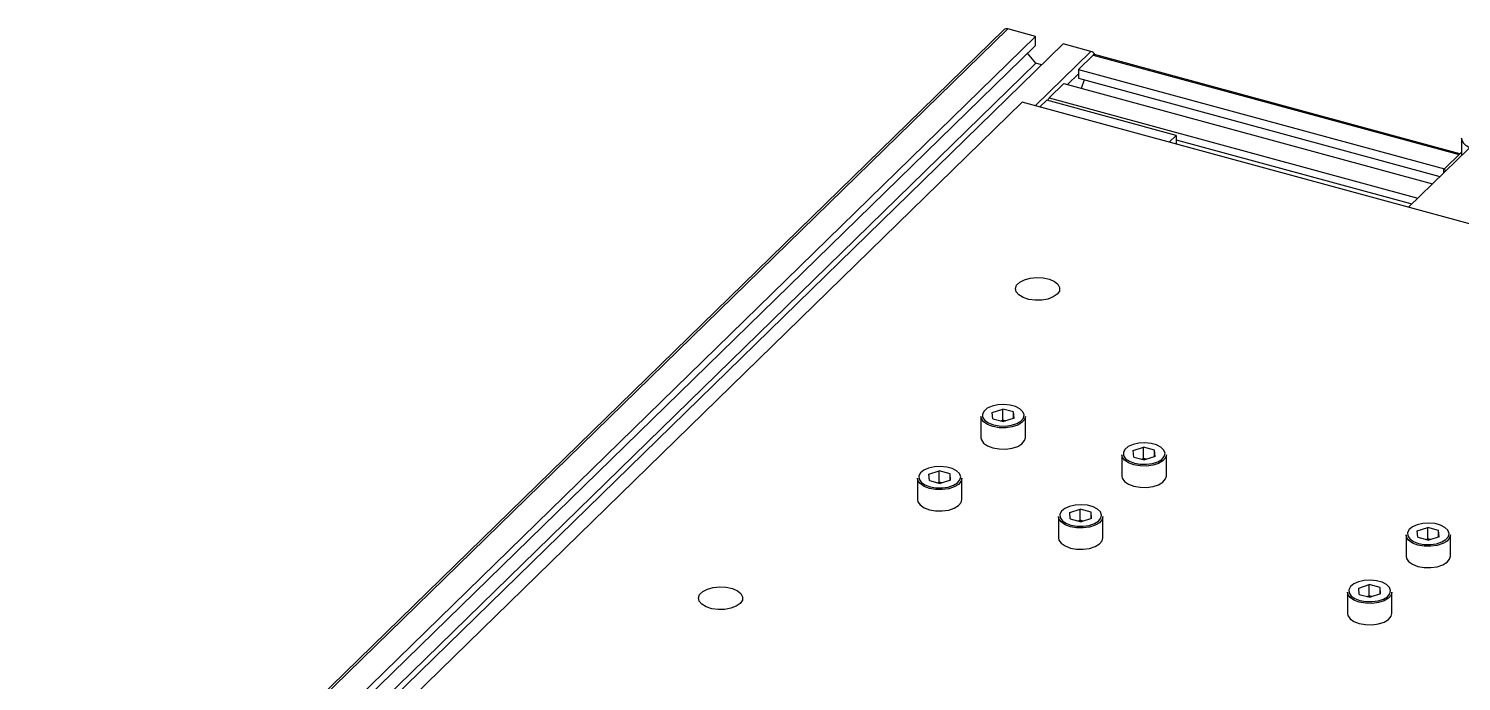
# Model space of a CAD drawing. Header units: millimetres. Extents: x -190 to 12889, y -227 to 3957.
# Drawn here: x 1309.5 to 1528.9, y 2817.6 to 2917.6 of the extents above; entities that cross this region are included whole.
import ezdxf

# ---------------------------------------------------------------- set-up
doc = ezdxf.new("R2010")
doc.units = ezdxf.units.MM
doc.header["$LTSCALE"] = 0.7
doc.layers.get('0').update_dxf_attribs({"color": 255})
doc.layers.add('DIM', color=94, linetype='Continuous', lineweight=25)

# ---------------------------------------------------------------- blocks, each defined once
blk = doc.blocks.new('X')
at = {"color": 133, "linetype": 'Continuous', "lineweight": 25}
for p, q in [((1280.88, 2844.61), (1094.2, 2662.41)), ((1281.58, 2844.75), (1094.9, 2662.55)), ((1286.88, 2843.31), (1281.58, 2844.75)), ((1286.88, 2843.31), (1100.21, 2661.1)), ((1286.88, 2841.59), (1100.21, 2659.39)), ((1292.19, 2841.87), (1105.51, 2659.66)), ((1286.88, 2841.59), (1286.88, 2843.31)), ((1297.5, 2840.42), (1292.19, 2841.87)), ((1286.94, 2838.15), (1100.26, 2655.95)), ((1286.94, 2838.15), (1285.36, 2840.11)), ((1297.5, 2840.42), (1286.85, 2830.03)), ((1288.07, 2837.84), (1286.94, 2838.15)), ((1297.92, 2839.73), (1295.12, 2836.99)), ((1295.12, 2836.14), (1293, 2834.07)), ((1295.12, 2836.99), (1295.12, 2835.28)), ((1292.32, 2834.26), (1289.52, 2831.53)), ((1296.21, 2834.98), (1295.63, 2833.36)), ((1289.05, 2831.07), (1287.73, 2829.79))]:
    blk.add_line(p, q, dxfattribs=at)
at = {"color": 133, "linetype": 'Continuous', "lineweight": 25, "ltscale": 2}
for p, q in [((1297.92, 2839.73), (1367.96, 2820.69)), ((1368.11, 2820.83), (1298.18, 2839.84)), ((1295.12, 2836.99), (1365.16, 2817.96)), ((1295.12, 2835.28), (1364.31, 2816.48)), ((1292.32, 2834.26), (1362.88, 2815.08)), ((1289.52, 2831.53), (1360.08, 2812.35))]:
    blk.add_line(p, q, dxfattribs=at)
at = {"color": 5, "linetype": 'Continuous', "lineweight": 25}
blk.add_line((1284.34, 2830.71), (1167.67, 2716.83), dxfattribs=at)
at = {"color": 5, "linetype": 'Continuous', "lineweight": 25, "ltscale": 2}
blk.add_line((1576.2, 2751.39), (1284.34, 2830.71), dxfattribs=at)
at = {"color": 6, "linetype": 'Continuous', "lineweight": 25}
for p, q in [((1313.81, 2824.34), (1289.05, 2831.07)), ((1312.5, 2823.06), (1313.81, 2824.34)), ((1313.81, 2824.34), (1313.81, 2822.7))]:
    blk.add_line(p, q, dxfattribs=at)
at = {"color": 3, "linetype": 'Continuous', "lineweight": 25, "ltscale": 2}
for p, q in [((1379.34, 2831.15), (1358.3, 2810.61)), ((1368.4, 2823.82), (1368.4, 2820.47)), ((1357.81, 2747.86), (1357.81, 2743.78)), ((1359.97, 2748.64), (1361.97, 2749.28)), ((1360.06, 2747.42), (1359.97, 2748.64)), ((1364.05, 2748.72), (1361.97, 2749.28)), ((1361.97, 2747.14), (1361.97, 2749.28)), ((1364.14, 2747.5), (1362.15, 2746.86)), ((1364.14, 2747.5), (1364.05, 2748.72)), ((1364.05, 2747.47), (1364.05, 2748.72)), ((1366.31, 2743.78), (1366.31, 2747.86)), ((1360.06, 2747.42), (1362.15, 2746.86)), ((1361.57, 2747.01), (1361.97, 2747.14)), ((1362.54, 2746.98), (1361.97, 2747.14)), ((1348.77, 2737.7), (1350.77, 2738.35)), ((1348.86, 2736.49), (1348.77, 2737.7)), ((1352.85, 2737.78), (1350.77, 2738.35)), ((1350.77, 2736.21), (1350.77, 2738.35)), ((1352.94, 2736.57), (1350.94, 2735.92)), ((1352.94, 2736.57), (1352.85, 2737.78)), ((1352.85, 2736.54), (1352.85, 2737.78)), ((1355.1, 2732.85), (1355.1, 2736.92)), ((1348.86, 2736.49), (1350.94, 2735.92)), ((1350.37, 2736.08), (1350.77, 2736.21)), ((1351.34, 2736.05), (1350.77, 2736.21))]:
    blk.add_line(p, q, dxfattribs=at)
at = {"color": 8, "linetype": 'Continuous', "lineweight": 25, "ltscale": 2}
blk.add_line((1313.81, 2823.49), (1358.93, 2811.22), dxfattribs=at)
at = {"color": 7, "linetype": 'Continuous', "lineweight": 25, "ltscale": 2}
for p, q in [((1368.4, 2821.12), (1364.96, 2817.76)), ((1364.96, 2817.76), (1364.96, 2817.11)), ((1365.48, 2817.62), (1364.96, 2817.76)), ((1346.6, 2736.92), (1346.6, 2732.85))]:
    blk.add_line(p, q, dxfattribs=at)
at = {"color": 3, "linetype": 'Continuous', "lineweight": 25}
for p, q in [((1276.46, 2770.55), (1276.46, 2766.47)), ((1278.63, 2771.33), (1280.62, 2771.97)), ((1278.72, 2770.11), (1278.63, 2771.33)), ((1278.72, 2770.11), (1280.8, 2769.55)), ((1280.23, 2769.7), (1280.62, 2769.83)), ((1282.71, 2771.41), (1280.62, 2771.97)), ((1280.62, 2769.83), (1280.62, 2771.97)), ((1281.2, 2769.67), (1280.62, 2769.83)), ((1282.8, 2770.19), (1280.8, 2769.55)), ((1282.8, 2770.19), (1282.71, 2771.41)), ((1282.71, 2770.16), (1282.71, 2771.41)), ((1284.96, 2766.47), (1284.96, 2770.55)), ((1305.6, 2764), (1307.6, 2764.64)), ((1305.69, 2762.78), (1305.6, 2764)), ((1309.68, 2764.08), (1307.6, 2764.64)), ((1307.6, 2762.5), (1307.6, 2764.64)), ((1309.77, 2762.86), (1309.68, 2764.08)), ((1309.68, 2762.83), (1309.68, 2764.08)), ((1303.44, 2763.21), (1303.44, 2759.14)), ((1305.69, 2762.78), (1307.78, 2762.21)), ((1307.2, 2762.37), (1307.6, 2762.5)), ((1308.17, 2762.34), (1307.6, 2762.5)), ((1309.77, 2762.86), (1307.78, 2762.21)), ((1311.94, 2759.14), (1311.94, 2763.21)), ((1264.33, 2758.7), (1264.33, 2754.63)), ((1266.49, 2759.48), (1268.49, 2760.13)), ((1266.58, 2758.27), (1266.49, 2759.48)), ((1270.58, 2759.56), (1268.49, 2760.13)), ((1268.49, 2757.99), (1268.49, 2760.13)), ((1270.66, 2758.35), (1270.58, 2759.56)), ((1270.58, 2758.32), (1270.58, 2759.56)), ((1272.83, 2754.63), (1272.83, 2758.7)), ((1266.58, 2758.27), (1268.67, 2757.7)), ((1268.09, 2757.86), (1268.49, 2757.99)), ((1269.06, 2757.83), (1268.49, 2757.99)), ((1270.66, 2758.35), (1268.67, 2757.7)), ((1291.3, 2751.37), (1291.3, 2747.3)), ((1293.47, 2752.15), (1295.46, 2752.8)), ((1293.56, 2750.94), (1293.47, 2752.15)), ((1293.56, 2750.94), (1295.64, 2750.37)), ((1295.07, 2750.53), (1295.46, 2750.66)), ((1297.55, 2752.23), (1295.46, 2752.8)), ((1295.46, 2750.66), (1295.46, 2752.8)), ((1296.04, 2750.5), (1295.46, 2750.66)), ((1297.64, 2751.02), (1295.64, 2750.37)), ((1297.64, 2751.02), (1297.55, 2752.23)), ((1297.55, 2750.99), (1297.55, 2752.23)), ((1299.8, 2747.3), (1299.8, 2751.37))]:
    blk.add_line(p, q, dxfattribs=at)
at = {"color": 5, "linetype": 'Continuous', "lineweight": 25, "flags": 128}
for points in [[(1291.05, 2793.95), (1290.3, 2793.42), (1289.28, 2793.03), (1288.09, 2792.82), (1286.82, 2792.79), (1285.6, 2792.96), (1284.52, 2793.31), (1283.7, 2793.8), (1283.19, 2794.4), (1283.05, 2795.05), (1283.28, 2795.69), (1283.87, 2796.27), (1284.77, 2796.73), (1285.89, 2797.03), (1287.13, 2797.15), (1288.39, 2797.08), (1289.55, 2796.82), (1290.51, 2796.4), (1291.19, 2795.84), (1291.52, 2795.21), (1291.47, 2794.56), (1291.05, 2793.95)], [(1230.38, 2734.73), (1229.63, 2734.2), (1228.61, 2733.82), (1227.42, 2733.6), (1226.15, 2733.58), (1224.93, 2733.74), (1223.85, 2734.09), (1223.03, 2734.59), (1222.52, 2735.18), (1222.38, 2735.83), (1222.61, 2736.47), (1223.2, 2737.05), (1224.1, 2737.51), (1225.22, 2737.82), (1226.46, 2737.94), (1227.72, 2737.87), (1228.88, 2737.61), (1229.84, 2737.18), (1230.52, 2736.63), (1230.85, 2736), (1230.8, 2735.35), (1230.38, 2734.73)]]:
    blk.add_lwpolyline(points, dxfattribs=at)
at = {"color": 3, "linetype": 'Continuous', "lineweight": 25, "flags": 128}
for points in [[(1278.85, 2768.94), (1279.97, 2768.74), (1281.16, 2768.71), (1282.32, 2768.87), (1283.32, 2769.2), (1284.1, 2769.66), (1284.58, 2770.23), (1284.71, 2770.84), (1284.49, 2771.44), (1283.93, 2771.98), (1283.09, 2772.42), (1282.03, 2772.7), (1280.86, 2772.82), (1279.68, 2772.75), (1278.58, 2772.5), (1277.68, 2772.1), (1277.05, 2771.58), (1276.74, 2770.99), (1276.78, 2770.38), (1277.18, 2769.8), (1277.89, 2769.3), (1278.85, 2768.94)], [(1278.73, 2768.61), (1277.71, 2769), (1276.96, 2769.52), (1276.54, 2770.14), (1276.46, 2770.55)], [(1284.96, 2770.55), (1284.82, 2769.98), (1284.31, 2769.38), (1283.49, 2768.89), (1282.42, 2768.54), (1281.19, 2768.37), (1279.93, 2768.39), (1278.73, 2768.61)], [(1276.46, 2766.47), (1276.54, 2766.07), (1276.96, 2765.45), (1277.71, 2764.92), (1278.73, 2764.54)], [(1278.73, 2764.54), (1279.93, 2764.32), (1281.19, 2764.3), (1282.42, 2764.47), (1283.49, 2764.82), (1284.31, 2765.31), (1284.82, 2765.91), (1284.96, 2766.47)], [(1305.82, 2761.61), (1306.95, 2761.4), (1308.14, 2761.38), (1309.29, 2761.54), (1310.3, 2761.87), (1311.08, 2762.33), (1311.55, 2762.9), (1311.69, 2763.51), (1311.46, 2764.11), (1310.91, 2764.65), (1310.06, 2765.09), (1309.01, 2765.37), (1307.84, 2765.49), (1306.65, 2765.42), (1305.56, 2765.17), (1304.65, 2764.77), (1304.02, 2764.25), (1303.71, 2763.66), (1303.76, 2763.04), (1304.15, 2762.46), (1304.86, 2761.97), (1305.82, 2761.61)], [(1305.7, 2761.28), (1304.69, 2761.67), (1303.93, 2762.19), (1303.51, 2762.81), (1303.44, 2763.21)], [(1311.94, 2763.21), (1311.79, 2762.65), (1311.29, 2762.05), (1310.46, 2761.56), (1309.39, 2761.21), (1308.17, 2761.04), (1306.9, 2761.06), (1305.7, 2761.28)], [(1266.6, 2756.77), (1265.58, 2757.15), (1264.82, 2757.68), (1264.4, 2758.29), (1264.33, 2758.7)], [(1266.71, 2757.09), (1267.84, 2756.89), (1269.03, 2756.87), (1270.18, 2757.03), (1271.19, 2757.36), (1271.97, 2757.82), (1272.44, 2758.38), (1272.58, 2758.99), (1272.35, 2759.6), (1271.8, 2760.14), (1270.95, 2760.57), (1269.9, 2760.86), (1268.73, 2760.98), (1267.54, 2760.91), (1266.45, 2760.66), (1265.55, 2760.26), (1264.91, 2759.74), (1264.6, 2759.15), (1264.65, 2758.53), (1265.04, 2757.95), (1265.75, 2757.46), (1266.71, 2757.09)], [(1272.83, 2758.7), (1272.69, 2758.14), (1272.18, 2757.54), (1271.35, 2757.04), (1270.28, 2756.7), (1269.06, 2756.53), (1267.79, 2756.55), (1266.6, 2756.77)], [(1303.44, 2759.14), (1303.51, 2758.73), (1303.93, 2758.12), (1304.69, 2757.59), (1305.7, 2757.21)], [(1305.7, 2757.21), (1306.9, 2756.99), (1308.17, 2756.97), (1309.39, 2757.14), (1310.46, 2757.48), (1311.29, 2757.98), (1311.79, 2758.58), (1311.94, 2759.14)], [(1264.33, 2754.63), (1264.4, 2754.22), (1264.82, 2753.61), (1265.58, 2753.08), (1266.6, 2752.69)], [(1266.6, 2752.69), (1267.79, 2752.48), (1269.06, 2752.46), (1270.28, 2752.62), (1271.35, 2752.97), (1272.18, 2753.47), (1272.69, 2754.07), (1272.83, 2754.63)], [(1293.69, 2749.76), (1294.81, 2749.56), (1296, 2749.54), (1297.16, 2749.7), (1298.17, 2750.02), (1298.94, 2750.49), (1299.42, 2751.05), (1299.55, 2751.66), (1299.33, 2752.27), (1298.77, 2752.81), (1297.93, 2753.24), (1296.87, 2753.53), (1295.7, 2753.64), (1294.52, 2753.57), (1293.42, 2753.33), (1292.52, 2752.93), (1291.89, 2752.41), (1291.58, 2751.81), (1291.62, 2751.2), (1292.02, 2750.62), (1292.73, 2750.13), (1293.69, 2749.76)], [(1293.57, 2749.43), (1292.55, 2749.82), (1291.8, 2750.35), (1291.38, 2750.96), (1291.3, 2751.37)], [(1299.8, 2751.37), (1299.66, 2750.81), (1299.15, 2750.21), (1298.33, 2749.71), (1297.26, 2749.37), (1296.03, 2749.2), (1294.77, 2749.22), (1293.57, 2749.43)], [(1291.3, 2747.3), (1291.38, 2746.89), (1291.8, 2746.28), (1292.55, 2745.75), (1293.57, 2745.36)], [(1293.57, 2745.36), (1294.77, 2745.15), (1296.03, 2745.12), (1297.26, 2745.29), (1298.33, 2745.64), (1299.15, 2746.14), (1299.66, 2746.73), (1299.8, 2747.3)]]:
    blk.add_lwpolyline(points, dxfattribs=at)
at = {"color": 3, "linetype": 'Continuous', "lineweight": 25, "ltscale": 2, "flags": 128}
for points in [[(1360.07, 2745.92), (1359.05, 2746.31), (1358.3, 2746.83), (1357.88, 2747.45), (1357.81, 2747.86)], [(1360.19, 2746.25), (1361.31, 2746.05), (1362.51, 2746.02), (1363.66, 2746.18), (1364.67, 2746.51), (1365.44, 2746.98), (1365.92, 2747.54), (1366.05, 2748.15), (1365.83, 2748.75), (1365.27, 2749.29), (1364.43, 2749.73), (1363.37, 2750.02), (1362.2, 2750.13), (1361.02, 2750.06), (1359.93, 2749.81), (1359.02, 2749.41), (1358.39, 2748.89), (1358.08, 2748.3), (1358.13, 2747.69), (1358.52, 2747.11), (1359.23, 2746.61), (1360.19, 2746.25)], [(1366.31, 2747.86), (1366.16, 2747.29), (1365.66, 2746.69), (1364.83, 2746.2), (1363.76, 2745.85), (1362.53, 2745.68), (1361.27, 2745.7), (1360.07, 2745.92)], [(1357.81, 2743.78), (1357.88, 2743.38), (1358.3, 2742.76), (1359.05, 2742.24), (1360.07, 2741.85)], [(1360.07, 2741.85), (1361.27, 2741.63), (1362.53, 2741.61), (1363.76, 2741.78), (1364.83, 2742.13), (1365.66, 2742.62), (1366.16, 2743.22), (1366.31, 2743.78)], [(1348.87, 2734.99), (1347.85, 2735.37), (1347.1, 2735.9), (1346.68, 2736.52), (1346.6, 2736.92)], [(1348.99, 2735.32), (1350.11, 2735.11), (1351.31, 2735.09), (1352.46, 2735.25), (1353.47, 2735.58), (1354.24, 2736.04), (1354.72, 2736.61), (1354.85, 2737.22), (1354.63, 2737.82), (1354.07, 2738.36), (1353.23, 2738.8), (1352.17, 2739.08), (1351, 2739.2), (1349.82, 2739.13), (1348.72, 2738.88), (1347.82, 2738.48), (1347.19, 2737.96), (1346.88, 2737.37), (1346.93, 2736.75), (1347.32, 2736.17), (1348.03, 2735.68), (1348.99, 2735.32)], [(1355.1, 2736.92), (1354.96, 2736.36), (1354.45, 2735.76), (1353.63, 2735.27), (1352.56, 2734.92), (1351.33, 2734.75), (1350.07, 2734.77), (1348.87, 2734.99)], [(1346.6, 2732.85), (1346.68, 2732.44), (1347.1, 2731.83), (1347.85, 2731.3), (1348.87, 2730.92)], [(1348.87, 2730.92), (1350.07, 2730.7), (1351.33, 2730.68), (1352.56, 2730.85), (1353.63, 2731.19), (1354.45, 2731.69), (1354.96, 2732.29), (1355.1, 2732.85)]]:
    blk.add_lwpolyline(points, dxfattribs=at)
at = {"color": 7, "linetype": 'Continuous', "lineweight": 25}
blk.add_arc((1281.35, 2844.08), 0.706, 71.1228, 131.7873, dxfattribs=at)
at = {"color": 133, "linetype": 'Continuous', "lineweight": 25}
for centre, radius, start, end in [((1297.14, 2839.22), 1.26, 28.4645, 73.5709), ((1298.13, 2839.57), 0.27, 80.7318, 143.9675), ((1290.62, 2830.52), 1.5, 137.5455, 160.0894)]:
    blk.add_arc(centre, radius, start, end, dxfattribs=at)
at = {"color": 3, "linetype": 'Continuous', "lineweight": 25, "ltscale": 2}
for centre, radius, start, end in [((1370.59, 2824.26), 2.24, 191.3077, 256.0495), ((1362.06, 2743.04), 3.94, 84.1178, 94.5761), ((1350.85, 2732.11), 3.94, 84.1178, 94.5761)]:
    blk.add_arc(centre, radius, start, end, dxfattribs=at)
at = {"color": 3, "linetype": 'Continuous', "lineweight": 25}
for centre in [(1280.71, 2765.73), (1307.69, 2758.4), (1268.58, 2753.89), (1295.55, 2746.56)]:
    blk.add_arc(centre, 3.94, 84.1178, 94.5761, dxfattribs=at)

msp = doc.modelspace()

# ---------------------------------------------------------------- block references
at = {"layer": 'DIM', "xscale": 0.8, "yscale": 0.8, "zscale": 0.8}
msp.add_blockref('X', (434.1539, 641.7381), dxfattribs=at)

doc.saveas('drawing.dxf')
